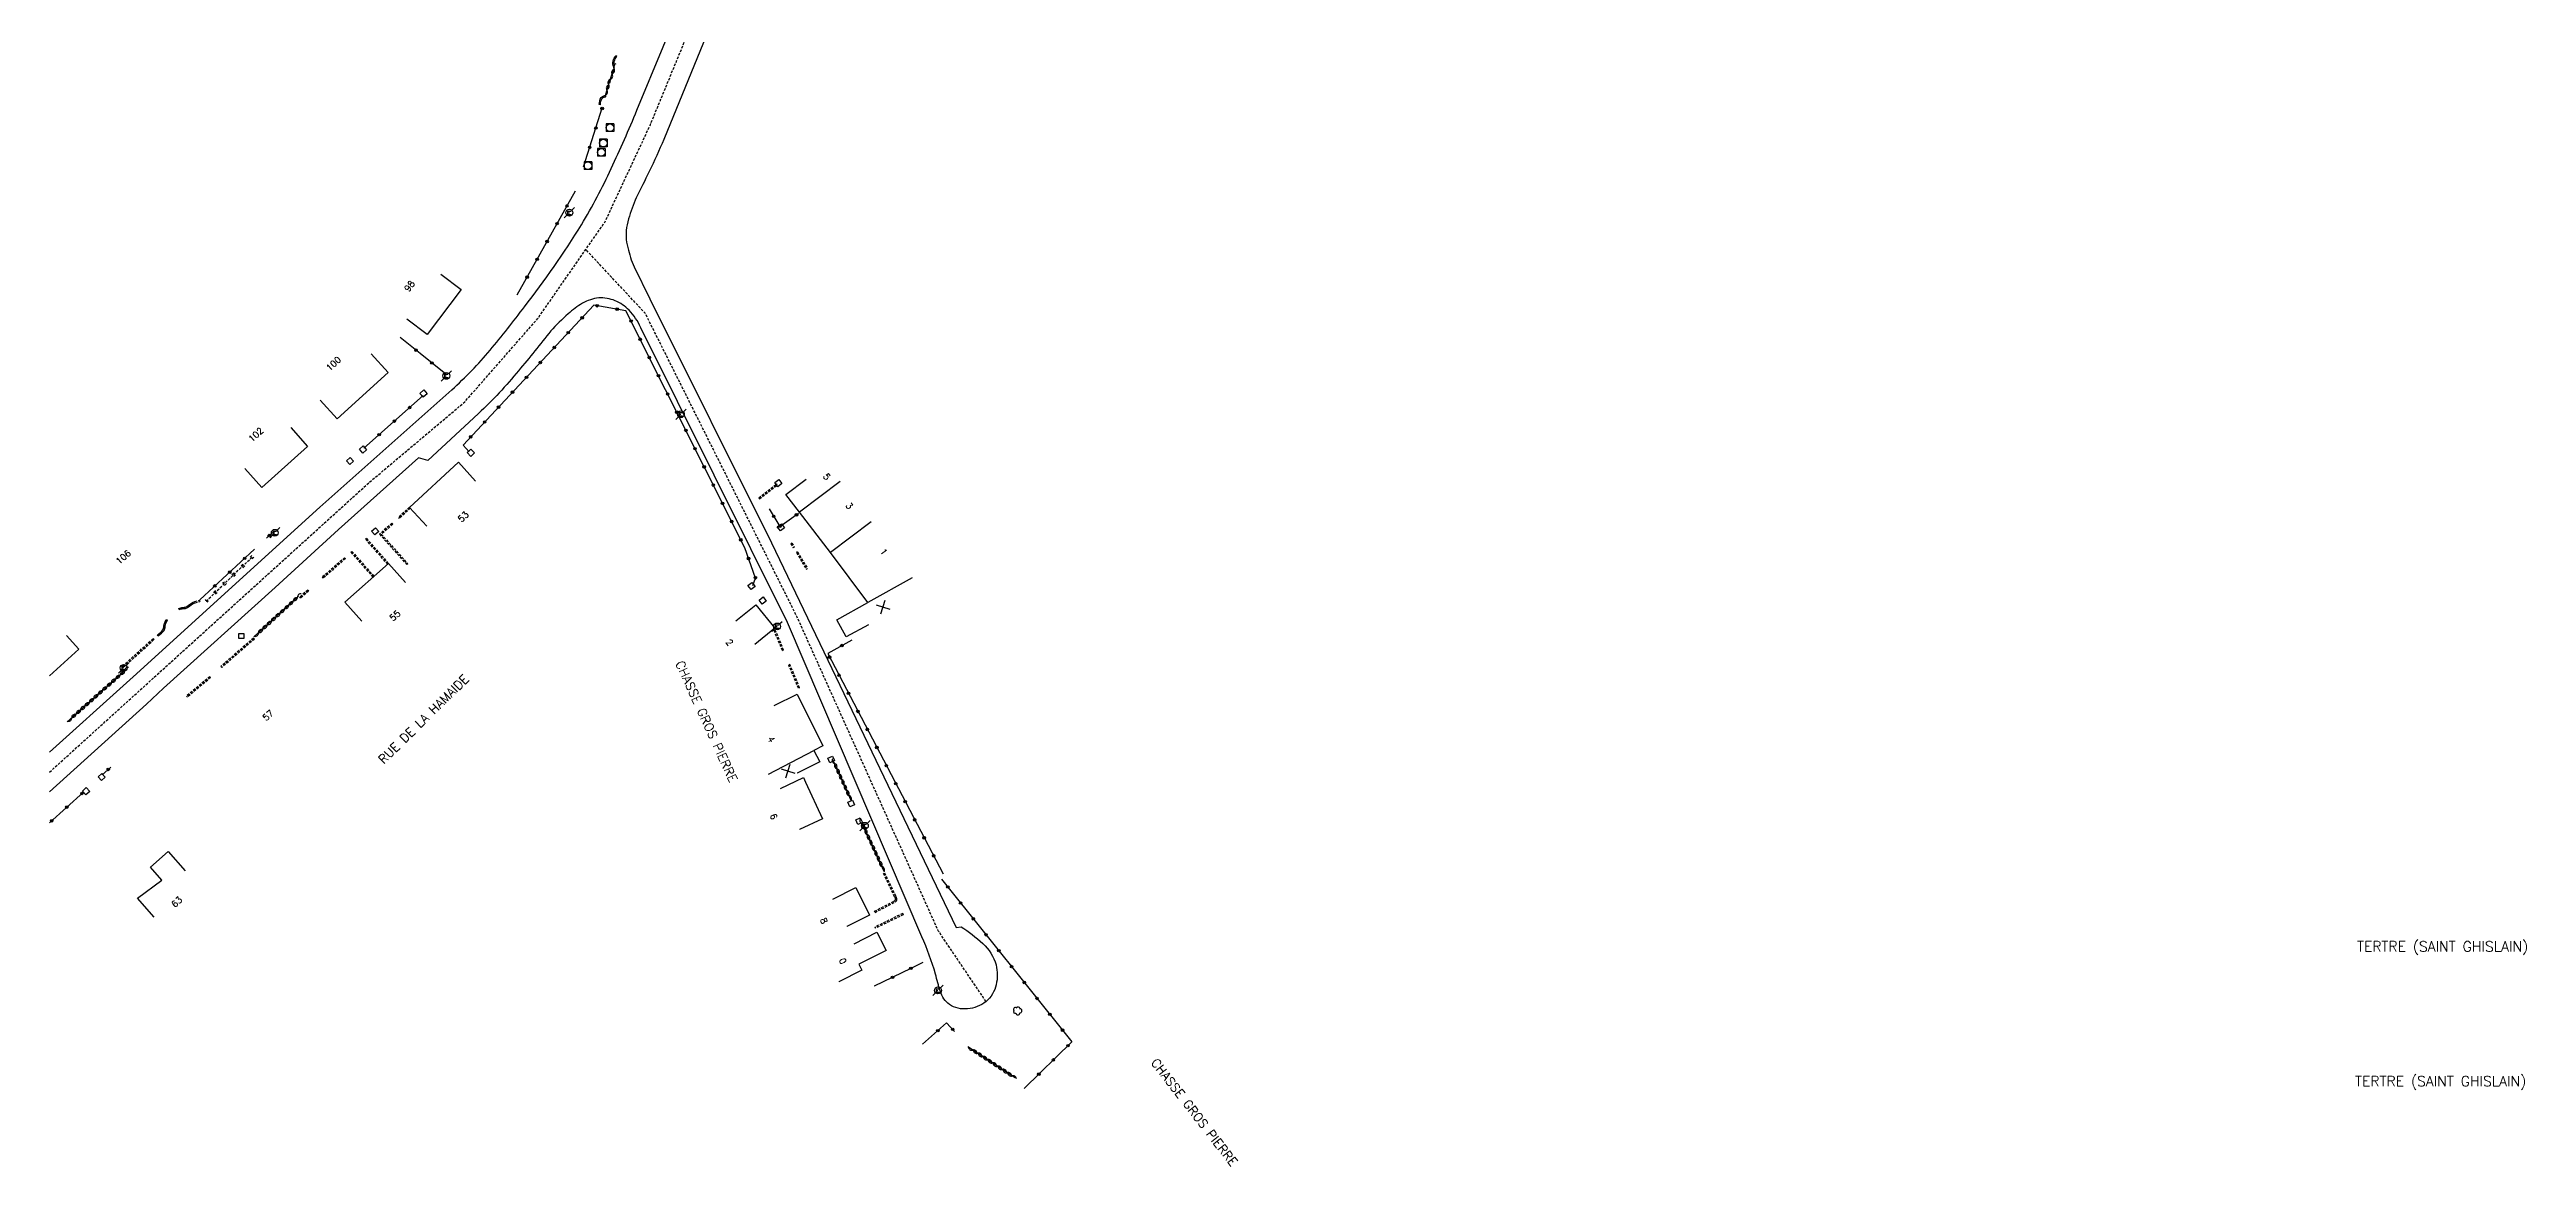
# Model space of a CAD drawing. Header units: millimetres. Extents: x 108999 to 110000, y 127999 to 129001.
# Drawn here: x 109000 to 109486.1, y 128220.6 to 128439.6 of the extents above; entities that cross this region are included whole.
import ezdxf
from ezdxf.enums import TextEntityAlignment as Align

# ---------------------------------------------------------------- set-up
doc = ezdxf.new("R2010")
doc.units = ezdxf.units.MM
doc.linetypes.add('DASHED', pattern=[0.75, 0.5, -0.25])
doc.layers.get('0').update_dxf_attribs({"linetype": 'CONTINUOUS'})
for name, color, linetype in [('W0001', 6, 'DASHED'), ('W0008', 7, 'CONTINUOUS'), ('W0100', 7, 'CONTINUOUS'), ('W0112', 1, 'DASHED'), ('W0220', 5, 'DASHED'), ('W0300', 7, 'CONTINUOUS'), ('W0310', 3, 'CONTINUOUS'), ('W0322', 7, 'CONTINUOUS'), ('W0420', 7, 'CONTINUOUS'), ('W0471', 7, 'CONTINUOUS'), ('W0980', 7, 'CONTINUOUS'), ('W0989', 7, 'CONTINUOUS'), ('W0991', 7, 'CONTINUOUS'), ('W1102', 7, 'CONTINUOUS')]:
    doc.layers.add(name, color=color, linetype=linetype)
doc.styles.get("Standard").update_dxf_attribs({"font": 'romans.shx', "width": 0.85})

# ---------------------------------------------------------------- blocks, each defined once
blk = doc.blocks.new('T471')
for p, q in [((-0.333334, 0.333334), (-0.333334, -0.333334)), ((-0.333334, 0.333334), (0.333334, 0.333334)), ((-0.333334, 0), (0, 0)), ((0.500001, 0.500001), (1.000002, 1.000002)), ((-0.500001, -0.500001), (-1.000002, -1.000002)), ((-0.333334, -0.333334), (0.333334, -0.333334))]:
    blk.add_line(p, q)
blk.add_ellipse((0, 0), major_axis=(0.471405, 0.471405), ratio=1, start_param=5.4977871438, end_param=11.780972451)
blk = doc.blocks.new('T420')
for p, q in [((0.75, 0.75), (-0.75, 0.75)), ((-0.75, 0.75), (-0.75, -0.75)), ((0.75, 0.75), (0.75, -0.75)), ((0.75, -0.75), (-0.75, -0.75))]:
    blk.add_line(p, q)
blk.add_ellipse((0, 0), major_axis=(-0.53, 0.53), ratio=1, start_param=3.926991, end_param=10.210176)
blk = doc.blocks.new('t112o')
at = {"color": 0, "linetype": 'Continuous'}
for p, q in [((-0.5, 0.5), (0.5, 0.5)), ((-0.5, -0.5), (-0.5, 0.5)), ((0.5, 0.5), (0.5, -0.5)), ((0.5, -0.5), (-0.5, -0.5))]:
    blk.add_line(p, q, dxfattribs=at)
blk = doc.blocks.new('T300')
for p, q in [((-0.8, 0.51), (-0.86, 0.34)), ((-0.86, 0.34), (-0.86, 0.17)), ((-0.86, 0.17), (-0.74, 0.06)), ((-0.69, 0.63), (-0.8, 0.51)), ((-0.8, -0.06), (-0.74, 0.06)), ((-0.74, 0.06), (-0.69, 0.11)), ((-0.57, 0.69), (-0.69, 0.63)), ((-0.46, 0.69), (-0.57, 0.69)), ((-0.29, 0.63), (-0.46, 0.69)), ((-0.29, 0.63), (-0.17, 0.74)), ((-0.23, 0.57), (-0.29, 0.63)), ((-0.17, 0.74), (-0.06, 0.8)), ((-0.06, 0.8), (0.06, 0.8)), ((0.06, 0.8), (0.23, 0.74)), ((0.23, 0.74), (0.34, 0.63)), ((0.34, 0.63), (0.4, 0.51)), ((0.46, 0.46), (0.34, 0.46)), ((0.4, 0.51), (0.4, 0.46)), ((0.57, 0.4), (0.46, 0.46)), ((0.57, 0.4), (0.69, 0.29)), ((0.69, 0.29), (0.74, 0.17)), ((0.74, 0.06), (0.69, -0.17)), ((0.74, 0.17), (0.74, 0.06)), ((-0.8, -0.17), (-0.8, -0.06)), ((-0.8, -0.23), (-0.8, -0.17)), ((-0.74, -0.34), (-0.8, -0.23)), ((-0.69, -0.4), (-0.74, -0.34)), ((-0.51, -0.46), (-0.69, -0.4)), ((-0.4, -0.46), (-0.51, -0.46)), ((-0.4, -0.46), (-0.34, -0.46)), ((-0.34, -0.46), (-0.34, -0.4)), ((-0.34, -0.51), (-0.34, -0.46)), ((-0.29, -0.63), (-0.34, -0.51)), ((-0.17, -0.74), (-0.29, -0.63)), ((-0.06, -0.8), (-0.17, -0.74)), ((0.06, -0.8), (-0.06, -0.8)), ((0.17, -0.74), (0.06, -0.8)), ((0.23, -0.69), (0.17, -0.74)), ((0.29, -0.46), (0.23, -0.46)), ((0.29, -0.63), (0.23, -0.69)), ((0.46, -0.4), (0.29, -0.46)), ((0.34, -0.51), (0.29, -0.63)), ((0.34, -0.51), (0.34, -0.46)), ((0.57, -0.34), (0.46, -0.4)), ((0.63, -0.29), (0.57, -0.34)), ((0.69, -0.17), (0.63, -0.29))]:
    blk.add_line(p, q)
blk = doc.blocks.new('t322o')
at = {"color": 0, "linetype": 'Continuous'}
for radius in [0.25, 0.15]:
    blk.add_circle((0, 0), radius, dxfattribs=at)
blk = doc.blocks.new('t310o')
at = {"color": 0, "linetype": 'Continuous'}
for centre, start, end in [((-0.5, 0.38), 216.8699, 323.1304), ((0.5, -0.37), 36.8699, 143.1303)]:
    blk.add_arc(centre, 0.625, start, end, dxfattribs=at)
blk = doc.blocks.new('t991o')
at = {"color": 0, "linetype": 'Continuous'}
for p, q in [((-1, 1), (1, -1)), ((-1, -1), (1, 1))]:
    blk.add_line(p, q, dxfattribs=at)

msp = doc.modelspace()

# ---------------------------------------------------------------- linework, layer by layer
at = {"layer": 'W0001', "flags": 128}
for points in [[(109000, 128297.92), (109017.04, 128313.36), (109062.71, 128354.72), (109081.47, 128370.52), (109095.77, 128386.83), (109105.23, 128400.42), (109109.01, 128405.85), (109117.91, 128424.9), (109128.41, 128450.42), (109138.78, 128471.81), (109147.77, 128485.97), (109156.27, 128496.84), (109172.07, 128512.96), (109274.65, 128599.13), (109384.45, 128691.24), (109400.56, 128704.76), (109400.56, 128704.76)], [(109183.78, 128252.91), (109174.41, 128266.79), (109146.72, 128328.32), (109116.9, 128387.91), (109111.24, 128393.98), (109105.23, 128400.42), (109105.23, 128400.42)]]:
    msp.add_lwpolyline(points, dxfattribs=at)
at = {"layer": 'W0008', "flags": 128}
for points in [[(109000, 128301.81), (109015.08, 128315.44), (109016.41, 128316.63), (109053.02, 128349.9), (109078.96, 128372.93, 0.035), (109086.45, 128380.69, 0.0139), (109093.19, 128389.19, 0.0272), (109104.4, 128405.28, 0.0244), (109110.24, 128416.31, 0.0126), (109115.27, 128427.77), (109125.56, 128452.63, -0.0265)], [(109131.27, 128448.2), (109120.54, 128422.03, -0.0157), (109117.67, 128415.7, -0.0033), (109115.14, 128410.59, 0.0294), (109113.62, 128406.42, 0.1153), (109113.24, 128401.83, 0.0178), (109113.49, 128400.79, 0.0477), (109114.7, 128397.04), (109117.78, 128390.74), (109141.68, 128342.9), (109177.93, 128267.46), (109178.87, 128267.6, -0.0401), (109183.12, 128264.31, -0.1414), (109185.75, 128260.1, -0.1206), (109185.76, 128256.22, -0.1623), (109183.78, 128252.91, -0.1483), (109180.14, 128251.51, -0.1723), (109176.58, 128252.31, -0.1522), (109174.81, 128254.91, -0.0221), (109173.86, 128258.32, 0.0355), (109171.18, 128265.64), (109144.82, 128327.25), (109116.02, 128385.09, 0.0813), (109113.73, 128388.53, 0.0981), (109110.97, 128390.37, 0.1149), (109107.77, 128390.93, 0.112), (109104.6, 128389.88, 0.0503), (109101.79, 128387.81, 0.0209), (109098.35, 128384.46, -0.0072), (109092.04, 128376.65, -0.0316), (109084.21, 128368.27), (109074.26, 128359.07), (109072.39, 128359.55), (109056.73, 128345.53), (109044.3, 128334.1), (109022.38, 128314.36), (109019.01, 128311.28), (109000, 128294.06)]]:
    msp.add_lwpolyline(points, format="xyb", dxfattribs=at)
at = {"layer": 'W0100', "flags": 128}
for points in [[(109076.76, 128395.57), (109080.76, 128392.56), (109074.09, 128383.73), (109070.1, 128386.74), (109070.1, 128386.74)], [(109063.09, 128379.99), (109066.45, 128376.28), (109056.44, 128367.19), (109053.08, 128370.89), (109053.08, 128370.89)], [(109047.32, 128365.53), (109050.65, 128361.81), (109041.68, 128353.76), (109038.34, 128357.49), (109038.34, 128357.49)], [(109074.01, 128346.17), (109070.64, 128349.85), (109080.23, 128358.68), (109083.62, 128355), (109083.62, 128355)], [(109160.73, 128326.84), (109156.34, 128324.45), (109154.52, 128327.8), (109160.55, 128331.17), (109153.27, 128341), (109147.19, 128348.91), (109144.49, 128352.35), (109148.48, 128355.37), (109148.48, 128355.37)], [(109061.26, 128327.5), (109057.94, 128331.24), (109066.54, 128338.87), (109069.86, 128335.13), (109069.86, 128335.13)], [(109134.71, 128327.6), (109138.59, 128330.75), (109142.32, 128326.14), (109138.4, 128322.93), (109138.4, 128322.93)], [(109000, 128316.8), (109005.77, 128322.02), (109005.77, 128322.02), (109003.36, 128324.69)], [(109142.22, 128311), (109146.69, 128313.24), (109151.78, 128303.08), (109149.96, 128302.13), (109151.19, 128299.96), (109146.72, 128297.72), (109146.72, 128297.72)], [(109143.42, 128294.73), (109147.95, 128296.84), (109148.38, 128295.93), (109151.71, 128288.77), (109147.18, 128286.66), (109147.18, 128286.66)], [(109020.55, 128269.46), (109017.23, 128273.2), (109022.05, 128276.71), (109019.84, 128279.26), (109023.29, 128282.33), (109026.61, 128278.59), (109026.61, 128278.59)], [(109153.74, 128273.03), (109158.21, 128275.27), (109160.91, 128269.89), (109156.44, 128267.65), (109156.44, 128267.65)], [(109157.87, 128264.24), (109162.33, 128266.51), (109164.15, 128262.93), (109158.79, 128260.24), (109159.38, 128259.07), (109154.92, 128256.8), (109154.92, 128256.8)]]:
    msp.add_lwpolyline(points, dxfattribs=at)
at = {"layer": 'W0112'}
for p, q in [((109110.54, 128437.04), (109110.58, 128437.36)), ((109110.54, 128436.88), (109110.54, 128437.04)), ((109110.56, 128436.72), (109110.54, 128436.88)), ((109110.59, 128436.57), (109110.56, 128436.72)), ((109110.58, 128437.36), (109110.68, 128437.66)), ((109110.63, 128436.43), (109110.59, 128436.57)), ((109110.67, 128436.29), (109110.63, 128436.43)), ((109110.91, 128436.36), (109110.67, 128436.29)), ((109110.68, 128437.66), (109110.82, 128437.94)), ((109110.79, 128437.03), (109110.82, 128437.3)), ((109110.79, 128436.9), (109110.79, 128437.03)), ((109110.81, 128436.77), (109110.79, 128436.9)), ((109110.84, 128436.63), (109110.81, 128436.77)), ((109110.82, 128437.94), (109110.98, 128438.21)), ((109110.82, 128437.3), (109110.91, 128437.56)), ((109110.87, 128436.49), (109110.84, 128436.63)), ((109110.91, 128436.36), (109110.87, 128436.49)), ((109110.91, 128437.56), (109111.03, 128437.82)), ((109110.98, 128438.21), (109111.14, 128438.46)), ((109111.03, 128437.82), (109111.19, 128438.07)), ((109111.14, 128438.46), (109111.35, 128438.33)), ((109111.19, 128438.07), (109111.35, 128438.33)), ((109107.9, 128429.22), (109107.97, 128429.57)), ((109107.97, 128429.57), (109108.08, 128429.91)), ((109108.08, 128429.91), (109108.25, 128430.21)), ((109108.15, 128429.18), (109108.21, 128429.51)), ((109108.21, 128429.51), (109108.31, 128429.81)), ((109108.25, 128430.21), (109108.53, 128430.46)), ((109108.31, 128429.81), (109108.45, 128430.06)), ((109108.45, 128430.06), (109108.66, 128430.24)), ((109108.53, 128430.46), (109108.65, 128430.52)), ((109108.65, 128430.52), (109108.77, 128430.57)), ((109108.66, 128430.24), (109108.75, 128430.29)), ((109108.75, 128430.29), (109108.85, 128430.33)), ((109108.77, 128430.57), (109108.9, 128430.61)), ((109108.85, 128430.33), (109108.96, 128430.37)), ((109108.9, 128430.61), (109109.02, 128430.64)), ((109108.96, 128430.37), (109109.08, 128430.39)), ((109109.02, 128430.64), (109109.14, 128430.67)), ((109109.08, 128430.39), (109109.19, 128430.42)), ((109109.19, 128430.42), (109109.14, 128430.67)), ((109109.7, 128433.16), (109109.86, 128433.69)), ((109109.93, 128433.09), (109109.7, 128433.16)), ((109109.86, 128433.69), (109110.1, 128433.61)), ((109109.93, 128433.09), (109110.1, 128433.61)), ((109107.85, 128428.86), (109107.9, 128429.22)), ((109108.1, 128428.83), (109107.85, 128428.86)), ((109108.1, 128428.83), (109108.15, 128429.18)), ((109139.17, 128351.72), (109142.66, 128354.44)), ((109139.17, 128351.72), (109139.3, 128351.51)), ((109139.3, 128351.51), (109142.82, 128354.24)), ((109142.82, 128354.24), (109142.66, 128354.44)), ((109067.19, 128346.74), (109064.76, 128344.6)), ((109067.19, 128346.74), (109067.36, 128346.55)), ((109070.63, 128349.86), (109068.45, 128347.86)), ((109068.45, 128347.86), (109068.61, 128347.67)), ((109070.8, 128349.67), (109068.61, 128347.67)), ((109070.64, 128349.85), (109070.63, 128349.86)), ((109062.19, 128343.79), (109062, 128343.62)), ((109066.36, 128338.7), (109062, 128343.62)), ((109066.54, 128338.87), (109062.19, 128343.79)), ((109064.76, 128344.6), (109070.09, 128338.64)), ((109067.36, 128346.55), (109065.11, 128344.58)), ((109065.11, 128344.58), (109070.28, 128338.8)), ((109145.68, 128342.85), (109145.46, 128342.72)), ((109145.46, 128342.72), (109145.94, 128341.94)), ((109145.68, 128342.85), (109146.15, 128342.07)), ((109146.15, 128342.07), (109145.94, 128341.94)), ((109057.91, 128339.98), (109053.52, 128336.14)), ((109058.08, 128339.8), (109053.68, 128335.95)), ((109057.91, 128339.98), (109058.08, 128339.8)), ((109059.15, 128341.04), (109059.34, 128341.21)), ((109059.15, 128341.04), (109063.48, 128336.15)), ((109059.34, 128341.21), (109063.67, 128336.32)), ((109070.28, 128338.8), (109070.09, 128338.64)), ((109146.8, 128341.1), (109146.58, 128340.98)), ((109146.58, 128340.98), (109148.51, 128337.7)), ((109146.8, 128341.1), (109148.73, 128337.83)), ((109148.51, 128337.7), (109148.73, 128337.83)), ((109050.66, 128333.62), (109049.05, 128332.21)), ((109049.05, 128332.21), (109049.22, 128332.02)), ((109050.83, 128333.43), (109049.22, 128332.02)), ((109050.66, 128333.62), (109050.83, 128333.43)), ((109053.52, 128336.14), (109053.68, 128335.95)), ((109022.55, 128327.12), (109022.66, 128327.4)), ((109022.66, 128327.4), (109022.9, 128327.83)), ((109022.79, 128327.05), (109022.88, 128327.28)), ((109022.88, 128327.28), (109023.12, 128327.71)), ((109022.9, 128327.83), (109023.12, 128327.71)), ((109025.36, 128330.04), (109025.79, 128330.16)), ((109025.43, 128329.8), (109025.36, 128330.04)), ((109025.43, 128329.8), (109025.85, 128329.92)), ((109025.79, 128330.16), (109025.98, 128330.2)), ((109025.85, 128329.92), (109026.02, 128329.96)), ((109025.98, 128330.2), (109026.16, 128330.23)), ((109026.02, 128329.96), (109026.18, 128329.98)), ((109026.16, 128330.23), (109026.33, 128330.24)), ((109026.18, 128329.98), (109026.35, 128329.99)), ((109026.33, 128330.24), (109026.48, 128330.26)), ((109026.35, 128329.99), (109026.51, 128330.01)), ((109026.48, 128330.26), (109026.62, 128330.28)), ((109026.51, 128330.01), (109026.67, 128330.04)), ((109026.62, 128330.28), (109026.95, 128330.42)), ((109026.67, 128330.04), (109027.07, 128330.2)), ((109026.95, 128330.42), (109027.29, 128330.65)), ((109027.07, 128330.2), (109027.44, 128330.45)), ((109027.29, 128330.65), (109027.64, 128330.93)), ((109027.44, 128330.45), (109027.8, 128330.73)), ((109027.64, 128330.93), (109028.04, 128331.2)), ((109027.8, 128330.73), (109028.17, 128330.98)), ((109028.04, 128331.2), (109028.51, 128331.39)), ((109028.17, 128330.98), (109028.57, 128331.15)), ((109028.51, 128331.39), (109029.42, 128331.62)), ((109028.57, 128331.15), (109029.48, 128331.38)), ((109029.42, 128331.62), (109029.48, 128331.38)), ((109014.37, 128318.72), (109020.36, 128324.14)), ((109014.54, 128318.53), (109020.53, 128323.96)), ((109020.53, 128323.96), (109020.36, 128324.14)), ((109021.19, 128324.85), (109021.51, 128325.09)), ((109021.34, 128324.65), (109021.19, 128324.85)), ((109021.34, 128324.65), (109021.67, 128324.9)), ((109021.51, 128325.09), (109021.81, 128325.34)), ((109021.67, 128324.9), (109021.98, 128325.15)), ((109021.81, 128325.34), (109022.06, 128325.59)), ((109021.98, 128325.15), (109022.25, 128325.42)), ((109022.06, 128325.59), (109022.26, 128325.85)), ((109022.25, 128325.42), (109022.47, 128325.72)), ((109022.26, 128325.85), (109022.38, 128326.13)), ((109022.38, 128326.13), (109022.42, 128326.34)), ((109022.42, 128326.34), (109022.45, 128326.58)), ((109022.45, 128326.58), (109022.49, 128326.84)), ((109022.47, 128325.72), (109022.62, 128326.06)), ((109022.49, 128326.84), (109022.55, 128327.12)), ((109022.62, 128326.06), (109022.67, 128326.3)), ((109022.67, 128326.3), (109022.7, 128326.55)), ((109022.7, 128326.55), (109022.73, 128326.8)), ((109022.73, 128326.8), (109022.79, 128327.05)), ((109040.02, 128324.21), (109033.61, 128318.62)), ((109040.19, 128324.02), (109033.78, 128318.43)), ((109040.19, 128324.02), (109040.02, 128324.21)), ((109143.83, 128321.77), (109142.08, 128325.95)), ((109144.06, 128321.86), (109142.27, 128326.1)), ((109014.54, 128318.53), (109014.37, 128318.72)), ((109033.78, 128318.43), (109033.61, 128318.62)), ((109143.83, 128321.77), (109144.06, 128321.86)), ((109145.3, 128319.01), (109145.07, 128318.92)), ((109146.97, 128314.37), (109145.07, 128318.92)), ((109147.2, 128314.46), (109145.3, 128319.01)), ((109031.45, 128316.64), (109026.89, 128312.84)), ((109027.05, 128312.64), (109026.89, 128312.84)), ((109031.61, 128316.45), (109027.05, 128312.64)), ((109031.61, 128316.45), (109031.45, 128316.64)), ((109147.2, 128314.46), (109146.97, 128314.37)), ((109163.68, 128278.02), (109163.91, 128278.13)), ((109165.84, 128273.49), (109163.68, 128278.02)), ((109166.07, 128273.59), (109163.91, 128278.13)), ((109161.89, 128270.63), (109165.74, 128272.63)), ((109162, 128270.41), (109161.89, 128270.63)), ((109167.42, 128270.19), (109161.99, 128267.53)), ((109162, 128270.41), (109165.85, 128272.4)), ((109167.53, 128269.96), (109162.1, 128267.31)), ((109165.74, 128272.63), (109165.82, 128272.67)), ((109165.82, 128272.67), (109165.9, 128272.73)), ((109165.92, 128273.33), (109165.84, 128273.49)), ((109165.85, 128272.4), (109165.96, 128272.46)), ((109165.9, 128272.73), (109165.97, 128272.79)), ((109165.98, 128273.19), (109165.92, 128273.33)), ((109165.96, 128272.46), (109166.06, 128272.53)), ((109165.97, 128272.79), (109166.01, 128272.84)), ((109166.03, 128273.05), (109165.98, 128273.19)), ((109166.01, 128272.84), (109166.04, 128272.89)), ((109166.04, 128272.95), (109166.03, 128273.05)), ((109166.04, 128272.89), (109166.04, 128272.95)), ((109166.06, 128272.53), (109166.15, 128272.61)), ((109166.14, 128273.44), (109166.07, 128273.59)), ((109166.22, 128273.28), (109166.14, 128273.44)), ((109166.15, 128272.61), (109166.22, 128272.7)), ((109166.27, 128273.12), (109166.22, 128273.28)), ((109166.22, 128272.7), (109166.27, 128272.8)), ((109166.29, 128272.96), (109166.27, 128273.12)), ((109166.27, 128272.8), (109166.29, 128272.96)), ((109167.42, 128270.19), (109167.53, 128269.96)), ((109162.1, 128267.31), (109161.99, 128267.53))]:
    msp.add_line(p, q, dxfattribs=at)
at = {"layer": 'W0220'}
for p, q in [((109030.74, 128331.44), (109039.9, 128340.25)), ((109035.97, 128336.82), (109036.15, 128336.99)), ((109037.6, 128338.38), (109037.78, 128338.55)), ((109037.78, 128338.55), (109037.96, 128338.73)), ((109037.94, 128338.02), (109038.12, 128338.19)), ((109038.12, 128338.19), (109038.3, 128338.36)), ((109039.4, 128340.11), (109039.58, 128340.29)), ((109039.58, 128340.29), (109039.73, 128340.43)), ((109039.74, 128339.75), (109039.92, 128339.93)), ((109039.92, 128339.93), (109040.07, 128340.07)), ((109032.19, 128333.18), (109032.37, 128333.35)), ((109032.37, 128333.35), (109032.55, 128333.52)), ((109032.54, 128332.82), (109032.72, 128332.99)), ((109032.72, 128332.99), (109032.9, 128333.16)), ((109033.99, 128334.91), (109034.17, 128335.09)), ((109034.17, 128335.09), (109034.35, 128335.26)), ((109034.34, 128334.55), (109034.52, 128334.72)), ((109034.52, 128334.72), (109034.7, 128334.9)), ((109035.79, 128336.65), (109035.97, 128336.82)), ((109036.14, 128336.28), (109036.32, 128336.46)), ((109036.32, 128336.46), (109036.5, 128336.63)), ((109030.57, 128331.62), (109030.75, 128331.79)), ((109030.92, 128331.26), (109031.1, 128331.43))]:
    msp.add_line(p, q, dxfattribs=at)
at = {"layer": 'W0310'}
for p, q in [((109110.03, 128433.7), (109110.89, 128436.17)), ((109109.07, 128430.6), (109109.79, 128433.1)), ((109048.86, 128332.41), (109040.12, 128324.45)), ((109003.49, 128307.81), (109014.93, 128317.94)), ((109157.38, 128292.25), (109153.8, 128300.17)), ((109163.87, 128278.33), (109159.37, 128288.07)), ((109189.51, 128237.94), (109180.22, 128244.05))]:
    msp.add_line(p, q, dxfattribs=at)
at = {"layer": 'W0322'}
for p, q in [((109104.78, 128416.64), (109108.48, 128428.19)), ((109091.78, 128391.52), (109103.22, 128411.95)), ((109061.69, 128361.46), (109073.34, 128371.78)), ((109042.59, 128343.83), (109044.06, 128345.15)), ((109029.48, 128331.73), (109040.22, 128341.63)), ((109012.04, 128298.91), (109010.35, 128297.41))]:
    msp.add_line(p, q, dxfattribs=at)
at = {"layer": 'W0322', "flags": 128}
for points in [[(109138, 128334.53), (109138.55, 128335.97), (109136.44, 128341.9), (109113.1, 128388.42), (109106.84, 128389.5), (109081.14, 128362.06), (109082.36, 128360.75), (109082.36, 128360.75)], [(109077.74, 128375.98), (109072.7, 128380.04), (109068.81, 128383.19), (109068.81, 128383.19)], [(109141.24, 128349.54), (109143.33, 128346.1), (109146.99, 128348.68), (109146.99, 128348.68)], [(109157.42, 128323.82), (109152.7, 128321.18), (109175.34, 128277.94), (109175.34, 128277.94)], [(109006.65, 128293.99), (109000, 128288)], [(109175.04, 128276.91), (109200.63, 128245.02), (109191.26, 128235.89), (109191.26, 128235.89)], [(109171.35, 128260.57), (109169.03, 128259.43), (109161.84, 128255.91), (109161.84, 128255.91)], [(109177.62, 128247.05), (109176.02, 128248.72), (109171.34, 128244.56), (109171.34, 128244.56)]]:
    msp.add_lwpolyline(points, dxfattribs=at)
at = {"layer": 'W1102'}
for p, q in [((109155.16, 128354.95), (109147.19, 128348.91)), ((109161.24, 128347.04), (109153.27, 128341)), ((109169.27, 128336.05), (109160.55, 128331.17)), ((109141.08, 128297.53), (109149.96, 128302.13))]:
    msp.add_line(p, q, dxfattribs=at)

# ---------------------------------------------------------------- block references
at = {"layer": 'W0112'}
for p, rotation in [((109073.39, 128372.17), 41.6566), ((109061.5, 128361.19), 41.6566), ((109058.95, 128358.95), 41.6566), ((109082.68, 128360.56), 313.4089), ((109143.01, 128354.6), 307.0388), ((109063.9, 128345.15), 221.9763), ((109143.52, 128345.94), 307.0388), ((109137.75, 128334.42), 127.5686), ((109139.93, 128331.57), 127.5686), ((109153.38, 128300.41), 114.9048), ((109007.18, 128294.18), 222.0892), ((109010.23, 128296.97), 222.0892), ((109157.32, 128291.76), 114.9048), ((109158.86, 128288.29), 114.9048)]:
    msp.add_blockref('t112o', p, dxfattribs=dict(at, rotation=rotation))
msp.add_blockref('t112o', (109037.62, 128324.62), dxfattribs=at)
at = {"layer": 'W0300'}
msp.add_blockref('T300', (109190.02, 128251.06), dxfattribs=at)
at = {"layer": 'W0310'}
for p, rotation in [((109110.41, 128434.79), 70.80670587880323), ((109110.79, 128435.88), 70.80670587880323), ((109109.39, 128431.71), 73.92373187053569), ((109109.71, 128432.82), 73.92373187053569), ((109047.81, 128331.45), 222.3298264515882), ((109048.66, 128332.23), 222.3298264515882), ((109042.69, 128326.78), 222.3298264515882), ((109043.54, 128327.56), 222.3298264515882), ((109044.39, 128328.34), 222.3298264515882), ((109045.25, 128329.11), 222.3298264515882), ((109046.1, 128329.89), 222.3298264515882), ((109046.95, 128330.67), 222.3298264515882), ((109040.98, 128325.23), 222.3298264515882), ((109041.83, 128326), 222.3298264515882), ((109013.87, 128317), 41.4937675280169), ((109014.74, 128317.76), 41.4937675280169), ((109008.68, 128312.4), 41.4937675280169), ((109009.55, 128313.17), 41.4937675280169), ((109010.41, 128313.94), 41.4937675280169), ((109011.28, 128314.7), 41.4937675280169), ((109012.14, 128315.47), 41.4937675280169), ((109013.01, 128316.23), 41.4937675280169), ((109004.36, 128308.58), 41.4937675280169), ((109005.22, 128309.34), 41.4937675280169), ((109006.09, 128310.11), 41.4937675280169), ((109006.95, 128310.87), 41.4937675280169), ((109007.82, 128311.64), 41.4937675280169), ((109154.05, 128299.62), 114.3134307540593), ((109154.53, 128298.57), 114.3134307540593), ((109155, 128297.51), 114.3134307540593), ((109155.48, 128296.46), 114.3134307540593), ((109155.95, 128295.41), 114.3134307540593), ((109156.43, 128294.36), 114.3134307540593), ((109156.9, 128293.3), 114.3134307540593), ((109159.51, 128287.77), 114.7764829125727), ((109160, 128286.72), 114.7764829125727), ((109160.48, 128285.67), 114.7764829125727), ((109160.96, 128284.62), 114.7764829125727), ((109161.45, 128283.57), 114.7764829125727), ((109161.93, 128282.52), 114.7764829125727), ((109162.42, 128281.47), 114.7764829125727), ((109162.9, 128280.43), 114.7764829125727), ((109163.38, 128279.38), 114.7764829125727), ((109181.18, 128243.41), 146.6637344617403), ((109182.15, 128242.78), 146.6637344617403), ((109183.11, 128242.14), 146.6637344617403), ((109184.08, 128241.51), 146.6637344617403), ((109185.04, 128240.88), 146.6637344617403), ((109186.01, 128240.24), 146.6637344617403), ((109186.97, 128239.61), 146.6637344617403), ((109187.94, 128238.97), 146.6637344617403), ((109188.9, 128238.34), 146.6637344617403)]:
    msp.add_blockref('t310o', p, dxfattribs=dict(at, rotation=rotation))
at = {"layer": 'W0322'}
for p, rotation in [((109107.22, 128424.26), 72.24443601440736), ((109108.44, 128428.07), 72.24443601440736), ((109106, 128420.45), 72.24443601440736), ((109099.6, 128405.48), 60.76812686344919), ((109101.55, 128408.97), 60.76812686344919), ((109097.64, 128401.99), 60.76812686344919), ((109093.74, 128395.01), 60.76812686344919), ((109095.69, 128398.5), 60.76812686344919), ((109104.53, 128387.03), 226.8660818485731), ((109107.45, 128389.39), 170.215570768574), ((109111.39, 128388.71), 170.215570768574), ((109114.12, 128386.4), 116.6408253289961), ((109071.92, 128380.67), 141.0722849736541), ((109099.06, 128381.19), 226.8660818485731), ((109101.79, 128384.11), 226.8660818485731), ((109115.91, 128382.82), 116.6408253289961), ((109075.03, 128378.16), 141.0721120626891), ((109096.32, 128378.27), 226.8660818485731), ((109117.71, 128379.24), 116.6408253289961), ((109119.5, 128375.67), 116.6408253289961), ((109090.85, 128372.43), 226.8660818485731), ((109093.59, 128375.35), 226.8660818485731), ((109121.29, 128372.09), 116.6408253289961), ((109067.68, 128366.77), 41.56163537385923), ((109070.67, 128369.42), 41.56163537385923), ((109085.38, 128366.59), 226.8660818485731), ((109088.12, 128369.51), 226.8660818485731), ((109123.09, 128368.52), 116.6408253289961), ((109064.68, 128364.11), 41.56163537385923), ((109082.65, 128363.68), 226.8660818485731), ((109124.88, 128364.94), 116.6408253289961), ((109126.67, 128361.37), 116.6408253289961), ((109128.47, 128357.79), 116.6408253289961), ((109130.26, 128354.22), 116.6408253289961), ((109132.05, 128350.64), 116.6408253289961), ((109133.85, 128347.07), 116.6408253289961), ((109142.11, 128348.1), 35.19894243962397), ((109146.58, 128348.39), 35.19894243962397), ((109043.12, 128344.31), 42.6784319511624), ((109135.64, 128343.49), 116.6408253289961), ((109143.32, 128346.12), 301.3716712759234), ((109035.36, 128337.15), 42.6784319511624), ((109038.3, 128339.86), 42.6784319511624), ((109137.18, 128339.81), 109.5566478582937), ((109032.42, 128334.44), 42.6784319511624), ((109138.52, 128336.04), 109.5566478582937), ((109155.48, 128322.74), 209.2114414178864), ((109153.07, 128320.46), 297.6445194847984), ((109154.93, 128316.92), 297.6445194847984), ((109156.78, 128313.38), 297.6445194847984), ((109158.64, 128309.83), 297.6445194847984), ((109160.49, 128306.29), 297.6445194847984), ((109162.35, 128302.75), 297.6445194847984), ((109011.52, 128298.45), 222.0261314449358), ((109164.21, 128299.2), 297.6445194847984), ((109006.37, 128293.74), 222.0261314449358), ((109166.06, 128295.66), 297.6445194847984), ((109000.43, 128288.38), 222.0261314449358), ((109003.4, 128291.06), 222.0261314449358), ((109167.92, 128292.12), 297.6445194847984), ((109169.77, 128288.57), 297.6445194847984), ((109171.63, 128285.03), 297.6445194847984), ((109173.49, 128281.49), 297.6445194847984), ((109176.27, 128275.38), 308.7394640901427), ((109178.78, 128272.26), 308.7394640901427), ((109181.28, 128269.14), 308.7394640901427), ((109183.78, 128266.02), 308.7394640901427), ((109169.03, 128259.43), 206.053937488302), ((109186.28, 128262.9), 308.7394640901427), ((109188.79, 128259.78), 308.7394640901427), ((109165.44, 128257.67), 206.0560975940747), ((109191.29, 128256.66), 308.7394640901427), ((109193.79, 128253.54), 308.7394640901427), ((109196.3, 128250.42), 308.7394640901427), ((109174.33, 128247.22), 221.6097515639925), ((109177.23, 128247.47), 133.7522329770852), ((109198.8, 128247.3), 308.7394640901427), ((109196.99, 128241.47), 224.2698590312031), ((109199.86, 128244.27), 224.2698590312031), ((109194.13, 128238.68), 224.2698590312031)]:
    msp.add_blockref('t322o', p, dxfattribs=dict(at, rotation=rotation))
at = {"layer": 'W0420'}
for p in [(109109.98, 128424.29), (109108.27, 128419.47), (109108.67, 128421.29), (109105.64, 128416.86)]:
    msp.add_blockref('T420', p, dxfattribs=at)
at = {"layer": 'W0471'}
for p in [(109102.01, 128407.64), (109077.86, 128375.63), (109123.9, 128368.11), (109044.2, 128344.87), (109142.77, 128326.49), (109014.54, 128318.36), (109160.01, 128287.4), (109174.35, 128255.11)]:
    msp.add_blockref('T471', p, dxfattribs=at)
at = {"layer": 'W0991'}
for p, rotation in [((109163.55, 128330.29), 27.01318043840525), ((109144.92, 128298.14), 28.10822450353276)]:
    msp.add_blockref('t991o', p, dxfattribs=dict(at, rotation=rotation))

# ---------------------------------------------------------------- texts
at = {"layer": 'W0980'}
for p in [(109469.61, 128263.59), (109469.24, 128237.16)]:
    msp.add_text('TERTRE (SAINT GHISLAIN)', height=2, dxfattribs=at).set_placement(p, align=Align.MIDDLE)
at = {"layer": 'W0989'}
for s, rotation, p in [('CHASSE GROS PIERRE', 294.4763, (109128.93, 128307.86)), ('RUE DE LA HAMAIDE', 44.5138, (109073.39, 128308.32)), ('CHASSE GROS PIERRE', 307.7741, (109224.66, 128231.22))]:
    msp.add_text(s, height=1.75, rotation=rotation, dxfattribs=at).set_placement(p, align=Align.MIDDLE)
at = {"layer": 'W0991'}
for s, rotation, p in [('98', 52.9841, (109070.64, 128393.26)), ('100', 42.2438, (109055.73, 128378.03)), ('102', 41.8635, (109040.49, 128364.12)), ('5', 308.1009, (109152.53, 128355.87)), ('53', 42.6109, (109081.19, 128348.01)), ('3', 307.5647, (109156.97, 128350.14)), ('106', 41.1756, (109014.48, 128340.1)), ('1', 306.4998, (109163.74, 128341.14)), ('55', 41.5832, (109067.79, 128328.61)), ('2', 305.9254, (109133.45, 128323.36)), ('57', 41.5731, (109042.89, 128309.04)), ('4', 296.6336, (109141.64, 128304.35)), ('6', 294.94, (109142.12, 128289.22)), ('63', 41.6676, (109024.98, 128272.46)), ('8', 296.6186, (109151.96, 128268.77)), ('0', 296.9842, (109155.67, 128260.86))]:
    msp.add_text(s, height=1.25, rotation=rotation, dxfattribs=at).set_placement(p, align=Align.MIDDLE)

doc.saveas('drawing.dxf')
